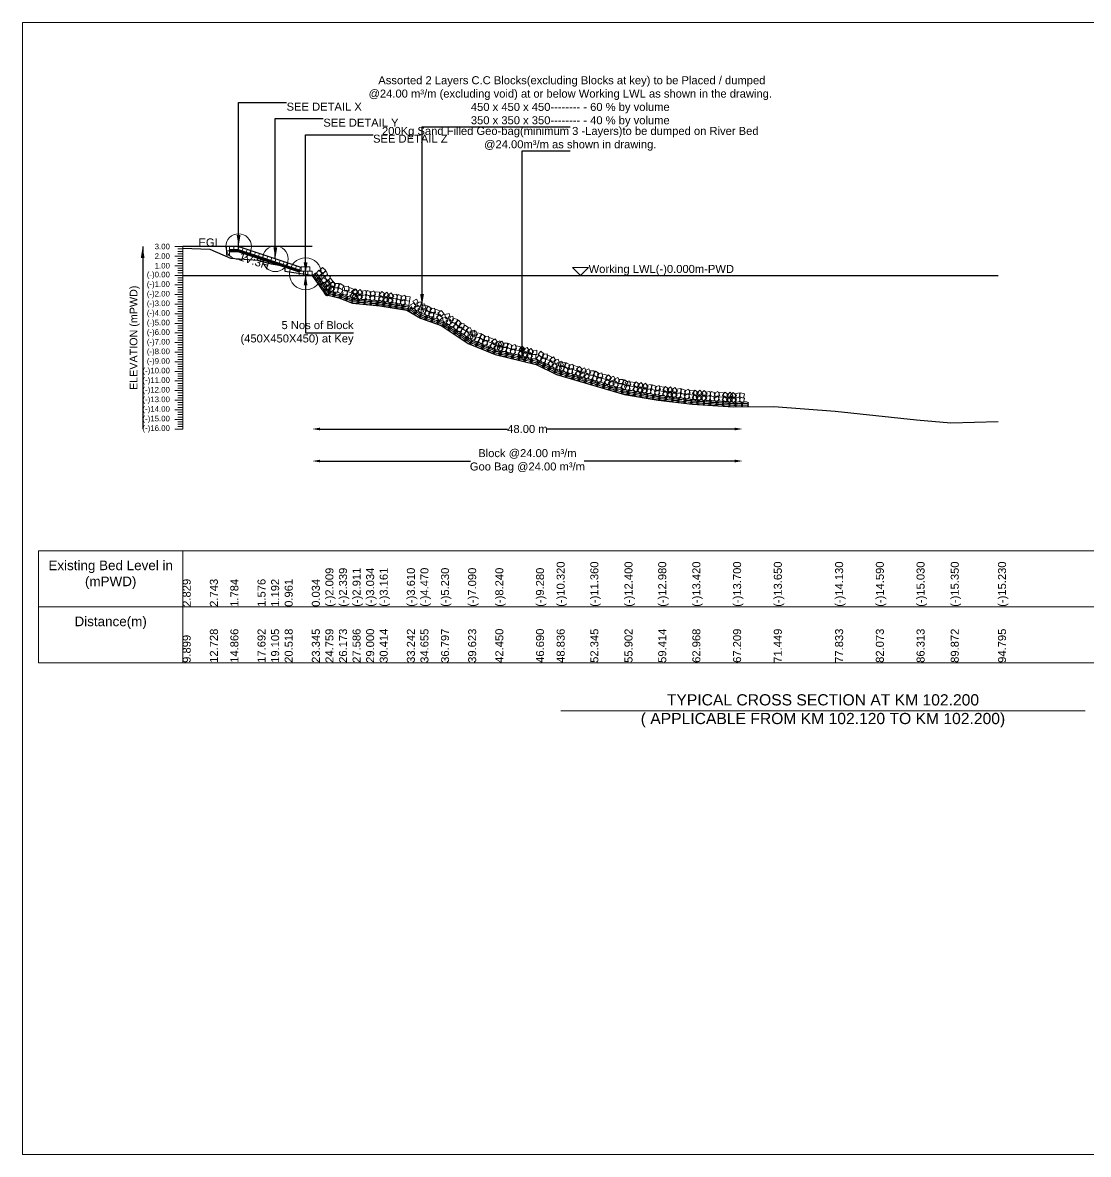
# Model space of a CAD drawing. Header units: inches. Extents: x 89000 to 380017, y -7071 to 0.
# Drawn here: x 205000 to 211658, y -7071 to 0 of the extents above; entities that cross this region are included whole.
import ezdxf

# ---------------------------------------------------------------- set-up
doc = ezdxf.new("R2010")
doc.units = ezdxf.units.IN
doc.header["$LTSCALE"] = 7
doc.header["$MEASUREMENT"] = 0
for name, color, linetype, lineweight in [('Cross section Data Border', 7, 'Continuous', 9), ('Cross Section Labels', 7, 'Continuous', 9), ('Existing_Bed_Level for Xsection', 7, 'Continuous', 25), ('Long Section Labels', 7, 'Continuous', 9)]:
    doc.layers.add(name, color=color, linetype=linetype, lineweight=lineweight)
doc.styles.get("Standard").update_dxf_attribs({"font": 'arial.ttf'})
doc.dimstyles.new('Appron Lebeling Style', dxfattribs={"dimtxt": 50, "dimasz": 50, "dimexe": 0.18, "dimexo": 0.0625, "dimgap": 0.09, "dimtad": 0, "dimtih": 1, "dimtoh": 1, "dimdec": 4, "dimzin": 0, "dimdsep": 46, "dimtxsty": 'Standard', "dimcen": 0.09, "dimse1": 1, "dimse2": 1, "dimadec": 0, "dimazin": 0, "dimtfac": 1, "dimtdec": 4, "dimtofl": 0, "dimtmove": 0, "dimatfit": 3, "dimfxl": 1, "dimtolj": 1, "dimtzin": 0, "dimarcsym": 0})
doc.dimstyles.get("Standard").update_dxf_attribs({"dimtxt": 0.18, "dimasz": 0.18, "dimexe": 0.18, "dimexo": 0.0625, "dimgap": 0.09, "dimtad": 0, "dimtih": 1, "dimtoh": 1, "dimdec": 4, "dimzin": 0, "dimdsep": 46, "dimtxsty": 'Standard', "dimcen": 0.09, "dimadec": 0, "dimazin": 0, "dimtfac": 1, "dimtdec": 4, "dimtofl": 0, "dimtmove": 0, "dimatfit": 3, "dimfxl": 1, "dimtolj": 1, "dimtzin": 0, "dimarcsym": 0})

# ---------------------------------------------------------------- blocks, each defined once
blk = doc.blocks.new('*D13')
at = {"layer": 'Cross Section Labels', "color": 0, "lineweight": -2, "transparency": 16777216}
for p, q in [((206858.2, -2539), (208030, -2539)), ((209449.1, -2539), (208277.2, -2539))]:
    blk.add_line(p, q, dxfattribs=at)
at = {"layer": 'Cross Section Labels', "color": 0, "transparency": 16777216}
for points in [[(206858.2, -2530.7), (206858.2, -2547.3), (206808.2, -2539)], [(209449.1, -2530.7), (209449.1, -2547.3), (209499.1, -2539)]]:
    blk.add_solid(points, dxfattribs=at)
at = {"layer": 'Defpoints', "color": 0, "transparency": 16777216}
for p in [(206808.2, -1579), (209499.1, -2400.3), (209499.1, -2539)]:
    blk.add_point(p, dxfattribs=at)
at = {"layer": 'Cross Section Labels', "color": 0, "transparency": 16777216, "insert": (208153.6, -2539), "char_height": 50, "attachment_point": 5}
blk.add_mtext('\\A1;48.00 m', dxfattribs=at)
blk = doc.blocks.new('*D14')
at = {"layer": 'Cross Section Labels', "color": 0, "lineweight": -2, "transparency": 16777216}
for p, q in [((206858.2, -2739), (207798, -2739)), ((209449.1, -2739), (208509.2, -2739))]:
    blk.add_line(p, q, dxfattribs=at)
at = {"layer": 'Cross Section Labels', "color": 0, "transparency": 16777216}
for points in [[(206858.2, -2730.7), (206858.2, -2747.3), (206808.2, -2739)], [(209449.1, -2730.7), (209449.1, -2747.3), (209499.1, -2739)]]:
    blk.add_solid(points, dxfattribs=at)
at = {"layer": 'Defpoints', "color": 0, "transparency": 16777216}
for p in [(206808.2, -1579), (209499.1, -2400.3), (209499.1, -2739)]:
    blk.add_point(p, dxfattribs=at)
at = {"layer": 'Cross Section Labels', "color": 0, "transparency": 16777216, "insert": (208153.6, -2739), "char_height": 50, "attachment_point": 5}
blk.add_mtext('\\A1;Block @24.00 m³/m ^JGoo Bag @24.00 m³/m ', dxfattribs=at)

msp = doc.modelspace()

# ---------------------------------------------------------------- linework, layer by layer
at = {"layer": 'Cross section Data Border'}
msp.add_lwpolyline([(205100, -3300), (211944.07072, -3300), (211944.07072, -4000), (205100, -4000)], close=True, dxfattribs=at)
for points in [[(206000, -3300), (206000, -4000)], [(205100, -3650), (211944.07072, -3650)]]:
    msp.add_lwpolyline(points, dxfattribs=at)
at = {"layer": 'Cross Section Labels'}
for points in [[(205000, 0), (215000, 0), (215000, -7071), (205000, -7071)], [(208486.15593, -1579), (208536.15593, -1529), (208436.15593, -1529)]]:
    msp.add_lwpolyline(points, close=True, dxfattribs=at)
msp.add_lwpolyline([(208362, -4300), (210000, -4300), (211638, -4300)], dxfattribs=at)
for centre, radius in [((206349.15593, -1399), 80), ((206578.65593, -1475.5), 80), ((206767.65593, -1570), 100)]:
    msp.add_circle(centre, radius, dxfattribs=at)
at = {"layer": 'Existing_Bed_Level for Xsection'}
for points in [[(206808.15593, -1399), (206000, -1399)], [(206000, -1409.26), (206169.70563, -1414.42), (206297.99443, -1471.96), (206467.53866, -1484.44), (206552.32869, -1507.48), (206637.12738, -1521.34), (206637.12738, -1553.44), (206806.74441, -1576.96), (206891.56051, -1699.54), (206976.38058, -1719.34), (207061.20401, -1753.66), (207146.0303, -1761.04), (207230.85906, -1768.66), (207400.52272, -1795.6), (207485.35712, -1847.2), (207613.83464, -1892.8), (207783.42383, -2004.4), (207953.02854, -2073.4), (208207.45851, -2135.8), (208336.21801, -2198.2), (208546.73086, -2260.6), (208760.13227, -2323), (208970.85849, -2357.8), (209184.12506, -2384.2), (209438.54813, -2401), (209692.98727, -2398), (210076.0196, -2426.8), (210330.41859, -2454.4), (210584.83325, -2480.8), (210798.35819, -2500), (211093.70118, -2492.8)], [(206740.65593, -1529.5), (206351.92704, -1399.9237), (206349.15593, -1399), (206346.23494, -1399), (206292.23494, -1399)], [(206292.23494, -1417), (206346.23494, -1417), (206740.65593, -1548.47367)], [(206292.23494, -1423), (206345.26127, -1423), (206732.26127, -1552)], [(206292.23494, -1429), (206344.2876, -1429), (206727.15593, -1556.62278)], [(206000, -1579), (211093.70118, -1579)]]:
    msp.add_lwpolyline(points, dxfattribs=at)
at = {"layer": 'Long Section Labels'}
for points in [[(206000, -1399), (205950, -1399)], [(206000, -1414), (205970, -1414)], [(206000, -2539), (206000, -2479), (206000, -2419), (206000, -2359), (206000, -2299), (206000, -2239), (206000, -2179), (206000, -2119), (206000, -2059), (206000, -1999), (206000, -1939), (206000, -1879), (206000, -1819), (206000, -1759), (206000, -1699), (206000, -1639), (206000, -1579), (206000, -1519), (206000, -1459), (206000, -1399)], [(206000, -1459), (205950, -1459)], [(206000, -1429), (205970, -1429)], [(206000, -1444), (205970, -1444)], [(206000, -1474), (205970, -1474)], [(206000, -1519), (205950, -1519)], [(206000, -1489), (205970, -1489)], [(206000, -1504), (205970, -1504)], [(206000, -1534), (205970, -1534)], [(206000, -1549), (205970, -1549)], [(206000, -1579), (205950, -1579)], [(206000, -1564), (205970, -1564)], [(206000, -1594), (205970, -1594)], [(206000, -1609), (205970, -1609)], [(206000, -1624), (205970, -1624)], [(206000, -1639), (205950, -1639)], [(206000, -1654), (205970, -1654)], [(206000, -1669), (205970, -1669)], [(206000, -1684), (205970, -1684)], [(206000, -1699), (205950, -1699)], [(206000, -1759), (205950, -1759)], [(206000, -1714), (205970, -1714)], [(206000, -1729), (205970, -1729)], [(206000, -1744), (205970, -1744)], [(206000, -1819), (205950, -1819)], [(206000, -1774), (205970, -1774)], [(206000, -1789), (205970, -1789)], [(206000, -1804), (205970, -1804)], [(206000, -1834), (205970, -1834)], [(206000, -1879), (205950, -1879)], [(206000, -1849), (205970, -1849)], [(206000, -1864), (205970, -1864)], [(206000, -1894), (205970, -1894)], [(206000, -1909), (205970, -1909)], [(206000, -1939), (205950, -1939)], [(206000, -1924), (205970, -1924)], [(206000, -1954), (205970, -1954)], [(206000, -1969), (205970, -1969)], [(206000, -1999), (205950, -1999)], [(206000, -1984), (205970, -1984)], [(206000, -2014), (205970, -2014)], [(206000, -2029), (205970, -2029)], [(206000, -2044), (205970, -2044)], [(206000, -2059), (205950, -2059)], [(206000, -2119), (205950, -2119)], [(206000, -2074), (205970, -2074)], [(206000, -2089), (205970, -2089)], [(206000, -2104), (205970, -2104)], [(206000, -2179), (205950, -2179)], [(206000, -2134), (205970, -2134)], [(206000, -2149), (205970, -2149)], [(206000, -2164), (205970, -2164)], [(206000, -2239), (205950, -2239)], [(206000, -2194), (205970, -2194)], [(206000, -2209), (205970, -2209)], [(206000, -2224), (205970, -2224)], [(206000, -2254), (205970, -2254)], [(206000, -2299), (205950, -2299)], [(206000, -2269), (205970, -2269)], [(206000, -2284), (205970, -2284)], [(206000, -2314), (205970, -2314)], [(206000, -2329), (205970, -2329)], [(206000, -2359), (205950, -2359)], [(206000, -2344), (205970, -2344)], [(206000, -2374), (205970, -2374)], [(206000, -2389), (205970, -2389)], [(206000, -2404), (205970, -2404)], [(206000, -2419), (205950, -2419)], [(206000, -2434), (205970, -2434)], [(206000, -2449), (205970, -2449)], [(206000, -2464), (205970, -2464)], [(206000, -2479), (205950, -2479)], [(206000, -2539), (205950, -2539)], [(206000, -2494), (205970, -2494)], [(206000, -2509), (205970, -2509)], [(206000, -2524), (205970, -2524)]]:
    msp.add_lwpolyline(points, dxfattribs=at)
for points in [[(206292.23494, -1399), (206274.23494, -1399), (206274.23494, -1426), (206292.23494, -1426)], [(206319.23494, -1399), (206292.23494, -1399), (206292.23494, -1417), (206319.23494, -1417)], [(206346.23494, -1399), (206319.23494, -1399), (206319.23494, -1417), (206346.23494, -1417)], [(206377.54148, -1408.46185), (206351.92704, -1399.9237), (206346.23494, -1417), (206371.84938, -1425.53815)], [(206403.15593, -1417), (206377.54148, -1408.46185), (206371.84938, -1425.53815), (206397.46383, -1434.0763)], [(206292.23494, -1426), (206274.23494, -1426), (206274.23494, -1453), (206292.23494, -1453)], [(206428.77038, -1425.53815), (206403.15593, -1417), (206397.46383, -1434.0763), (206423.07828, -1442.61445)], [(206454.38483, -1434.0763), (206428.77038, -1425.53815), (206423.07828, -1442.61445), (206448.69273, -1451.1526)], [(206479.99928, -1442.61445), (206454.38483, -1434.0763), (206448.69273, -1451.1526), (206474.30718, -1459.69075)], [(206505.61373, -1451.1526), (206479.99928, -1442.61445), (206474.30718, -1459.69075), (206499.92163, -1468.2289)], [(206531.22818, -1459.69075), (206505.61373, -1451.1526), (206499.92163, -1468.2289), (206525.53608, -1476.76705)], [(206556.84263, -1468.2289), (206531.22818, -1459.69075), (206525.53608, -1476.76705), (206551.15053, -1485.3052)], [(206582.45708, -1476.76705), (206556.84263, -1468.2289), (206551.15053, -1485.3052), (206576.76498, -1493.84335)], [(206608.07153, -1485.3052), (206582.45708, -1476.76705), (206576.76498, -1493.84335), (206602.37943, -1502.3815)], [(206633.68597, -1493.84335), (206608.07153, -1485.3052), (206602.37943, -1502.3815), (206627.99388, -1510.91965)], [(206659.30042, -1502.3815), (206633.68597, -1493.84335), (206627.99388, -1510.91965), (206653.60832, -1519.4578)], [(206684.91487, -1510.91965), (206659.30042, -1502.3815), (206653.60832, -1519.4578), (206679.22277, -1527.99595)], [(206710.52932, -1519.4578), (206684.91487, -1510.91965), (206679.22277, -1527.99595), (206704.83722, -1536.5341)], [(206736.14377, -1527.99595), (206710.52932, -1519.4578), (206704.83722, -1536.5341), (206730.45167, -1545.07225)], [(206754.15593, -1552), (206727.15593, -1552), (206727.15593, -1579), (206754.15593, -1579)], [(206767.65593, -1525), (206740.65593, -1525), (206740.65593, -1552), (206767.65593, -1552)], [(206781.15593, -1552), (206754.15593, -1552), (206754.15593, -1579), (206781.15593, -1579)], [(206794.65593, -1525), (206767.65593, -1525), (206767.65593, -1552), (206794.65593, -1552)], [(206808.15593, -1552), (206781.15593, -1552), (206781.15593, -1579), (206808.15593, -1579)], [(206871.13048, -1563.44718), (206850.54093, -1545.98091), (206833.07466, -1566.57046), (206853.66421, -1584.03673)], [(206893.33365, -1548.08426), (206872.7441, -1530.61799), (206855.27783, -1551.20754), (206875.86738, -1568.67381)], [(206906.92485, -1580.01753), (206897.83712, -1554.59288), (206872.41246, -1563.68061), (206881.5002, -1589.10527)], [(206884.72168, -1595.38045), (206875.63395, -1569.9558), (206850.20929, -1579.04353), (206859.29703, -1604.46819)], [(206900.80891, -1602.99632), (206876.40956, -1591.43466), (206864.8479, -1615.834), (206889.24725, -1627.39566)], [(206916.97437, -1635.03846), (206901.61145, -1612.83529), (206879.40828, -1628.1982), (206894.7712, -1650.40137)], [(206923.01208, -1587.6334), (206898.61273, -1576.07174), (206887.05107, -1600.47108), (206911.45042, -1612.03275)], [(206913.93868, -1612.1472), (206891.00093, -1626.39007), (206905.2438, -1649.32783), (206928.18156, -1635.08495)], [(206939.17754, -1619.67554), (206923.81462, -1597.47237), (206901.61145, -1612.83529), (206916.97437, -1635.03846)], [(206954.47813, -1641.20789), (206940.217, -1618.28149), (206917.29059, -1632.54262), (206931.55173, -1655.46902)], [(206950.32133, -1650.8033), (206948.10213, -1623.89466), (206921.19349, -1626.11386), (206923.41269, -1653.02251)], [(206907.80094, -1638.44032), (206884.86319, -1652.68319), (206899.10606, -1675.62094), (206922.04381, -1661.37807)], [(206928.11816, -1666.16622), (206925.89896, -1639.25758), (206898.99032, -1641.47678), (206901.20952, -1668.38543)], [(206948.34039, -1667.50101), (206934.07926, -1644.5746), (206911.15285, -1658.83574), (206925.41398, -1681.76214)], [(206969.09155, -1655.37234), (206942.10596, -1656.25431), (206942.98793, -1683.2399), (206969.97352, -1682.35793)], [(206975.22929, -1629.07922), (206948.2437, -1629.96119), (206949.12567, -1656.94678), (206976.11126, -1656.06481)], [(207000.60517, -1669.91009), (206976.79909, -1657.17155), (206964.06055, -1680.97763), (206987.86663, -1693.71617)], [(207006.74291, -1643.61697), (206982.93683, -1630.87843), (206970.19829, -1654.68451), (206994.00437, -1667.42305)], [(207025.57961, -1671.78279), (206998.83827, -1675.51115), (207002.56663, -1702.25249), (207029.30797, -1698.52414)], [(207035.70645, -1646.75387), (207008.96511, -1650.48222), (207012.69346, -1677.22357), (207039.4348, -1673.49521)], [(207056.67993, -1689.69343), (207031.651, -1679.5666), (207021.52417, -1704.59553), (207046.5531, -1714.72236)], [(207066.80676, -1664.6645), (207041.77784, -1654.53767), (207031.651, -1679.5666), (207056.67993, -1689.69343)], [(207083.08079, -1709.59611), (207066.45578, -1688.3215), (207045.18117, -1704.94651), (207061.80618, -1726.22112)], [(207093.20762, -1684.56718), (207076.58261, -1663.29257), (207055.308, -1679.91759), (207071.93301, -1701.1922)], [(207078.95671, -1691.77392), (207058.27499, -1709.13095), (207075.63203, -1729.81267), (207096.31374, -1712.45564)], [(207081.29691, -1664.87553), (207060.61519, -1682.23256), (207077.97222, -1702.91428), (207098.65394, -1685.55724)], [(207123.21345, -1714.78069), (207105.83996, -1694.1128), (207085.17207, -1711.4863), (207102.54557, -1732.15418)], [(207125.55365, -1687.88229), (207108.18015, -1667.21441), (207087.51226, -1684.5879), (207104.88576, -1705.25579)], [(207144.3713, -1672.92865), (207117.7847, -1677.63534), (207122.4914, -1704.22194), (207149.07799, -1699.51525)], [(207177.84978, -1682.93095), (207152.50145, -1673.63246), (207143.20295, -1698.98079), (207168.55129, -1708.27929)], [(207194.00025, -1675.45014), (207169.49673, -1686.78934), (207180.83592, -1711.29286), (207205.33945, -1699.95367)], [(207228.96349, -1683.54909), (207202.07177, -1681.13346), (207199.65613, -1708.02518), (207226.54786, -1710.44081)], [(207264.94374, -1697.06697), (207243.95726, -1680.07969), (207226.96998, -1701.06617), (207247.95646, -1718.05345)], [(207275.62429, -1684.44625), (207253.76832, -1700.29922), (207269.62129, -1722.15518), (207291.47726, -1706.30221)], [(207318.14558, -1710.52134), (207302.27521, -1688.678), (207280.43187, -1704.54837), (207296.30224, -1726.39171)], [(207337.97239, -1696.9341), (207311.11976, -1699.75127), (207313.93693, -1726.6039), (207340.78956, -1723.78673)], [(207142.0311, -1699.82704), (207115.44451, -1704.53374), (207120.1512, -1731.12033), (207146.7378, -1726.41364)], [(207175.43415, -1709.82268), (207150.08582, -1700.52418), (207140.78732, -1725.87251), (207166.13566, -1735.17101)], [(207191.58462, -1702.34187), (207167.0811, -1713.68106), (207178.42029, -1738.18459), (207202.92382, -1726.84539)], [(207226.54786, -1710.44081), (207199.65613, -1708.02518), (207197.2405, -1734.9169), (207224.13223, -1737.33253)], [(207260.70959, -1723.7329), (207239.72311, -1706.74563), (207222.73583, -1727.73211), (207243.72231, -1744.71938)], [(207271.39015, -1711.11218), (207249.53418, -1726.96515), (207265.38715, -1748.82112), (207287.24312, -1732.96815)], [(207313.91143, -1737.18728), (207298.04106, -1715.34394), (207276.19773, -1731.21431), (207292.0681, -1753.05765)], [(207333.73824, -1723.60004), (207306.88562, -1726.41721), (207309.70279, -1753.26983), (207336.55541, -1750.45266)], [(207366.2143, -1735.8377), (207341.55507, -1724.84123), (207330.5586, -1749.50046), (207355.21783, -1760.49693)], [(207370.44844, -1709.17176), (207345.78921, -1698.1753), (207334.79274, -1722.83453), (207359.45197, -1733.83099)], [(207382.835, -1729.46961), (207357.61877, -1739.1206), (207367.26976, -1764.33683), (207392.486, -1754.68584)], [(207387.06914, -1702.80368), (207361.85291, -1712.45467), (207371.50391, -1737.6709), (207396.72014, -1728.01991)], [(207417.16836, -1739.92147), (207390.50242, -1735.68733), (207386.26828, -1762.35326), (207412.93421, -1766.5874)], [(207421.4025, -1713.25554), (207394.73656, -1709.02139), (207390.50242, -1735.68733), (207417.16836, -1739.92147)], [(207459.88636, -1774.29405), (207446.9102, -1750.61665), (207423.2328, -1763.59282), (207436.20896, -1787.27021)], [(207473.91732, -1751.22606), (207460.94116, -1727.54866), (207437.26376, -1740.52483), (207450.23992, -1764.20222)], [(207474.55545, -1766.66682), (207448.31999, -1773.04651), (207454.69969, -1799.28197), (207480.93515, -1792.90228)], [(207488.58641, -1743.59883), (207462.35095, -1749.97852), (207468.73065, -1776.21399), (207494.96611, -1769.83429)], [(207518.042, -1783.85226), (207511.64141, -1757.62189), (207485.41104, -1764.02248), (207491.81163, -1790.25285)], [(207526.4085, -1768.77805), (207499.49283, -1766.64575), (207497.36053, -1793.56142), (207524.2762, -1795.69372)], [(207504.01104, -1806.92025), (207497.61045, -1780.68988), (207471.38008, -1787.09046), (207477.78066, -1813.32084)], [(207517.37746, -1794.2229), (207490.46179, -1792.0906), (207488.32949, -1819.00627), (207515.24516, -1821.13857)], [(207547.0737, -1812.18363), (207524.83634, -1796.87025), (207509.52296, -1819.10761), (207531.76032, -1834.421)], [(207556.10474, -1786.73878), (207533.86738, -1771.4254), (207518.55399, -1793.66276), (207540.79135, -1808.97615)], [(207564.57764, -1808.95678), (207538.0233, -1813.8422), (207542.90872, -1840.39654), (207569.46306, -1835.51112)], [(207573.60867, -1783.51193), (207547.05434, -1788.39735), (207551.93976, -1814.95169), (207578.49409, -1810.06627)], [(207596.42597, -1825.50079), (207570.98112, -1816.46975), (207561.95009, -1841.9146), (207587.39494, -1850.94564)], [(207605.45701, -1800.05594), (207580.01216, -1791.0249), (207570.98112, -1816.46975), (207596.42597, -1825.50079)], [(207623.66573, -1844.23892), (207606.13306, -1823.70588), (207585.60003, -1841.23855), (207603.13269, -1861.77158)], [(207632.69677, -1818.79407), (207615.1641, -1798.26103), (207594.63106, -1815.7937), (207612.16373, -1836.32673)], [(207664.74354, -1818.33262), (207638.29784, -1823.77549), (207643.74072, -1850.22119), (207670.18642, -1844.77832)], [(207692.74932, -1859.60788), (207687.28538, -1833.16652), (207660.84403, -1838.63045), (207666.30796, -1865.07181)], [(207649.90128, -1840.88716), (207623.45558, -1846.33003), (207628.89846, -1872.77573), (207655.34416, -1867.33286)], [(207677.90706, -1882.16242), (207672.44312, -1855.72106), (207646.00177, -1861.18499), (207651.4657, -1887.62635)], [(207701.57046, -1877.94829), (207675.94128, -1869.45446), (207667.44745, -1895.08364), (207693.07662, -1903.57747)], [(207716.41272, -1855.39375), (207690.78354, -1846.89992), (207682.28971, -1872.52909), (207707.91888, -1881.02293)], [(207726.12258, -1902.4768), (207708.18207, -1882.29914), (207688.00441, -1900.23964), (207705.94492, -1920.41731)], [(207740.96484, -1879.92226), (207723.02433, -1859.7446), (207702.84667, -1877.6851), (207720.78717, -1897.86277)], [(207743.89085, -1903.52031), (207716.93786, -1901.92767), (207715.34522, -1928.88066), (207742.29821, -1930.4733)], [(207758.73311, -1880.96577), (207731.78012, -1879.37313), (207730.18748, -1906.32611), (207757.14047, -1907.91876)], [(207785.71324, -1904.63206), (207763.1587, -1889.7898), (207748.31644, -1912.34434), (207770.87098, -1927.1866)], [(207807.69433, -1929.32929), (207795.56821, -1905.20551), (207771.44442, -1917.33163), (207783.57055, -1941.45542)], [(207770.87098, -1927.1866), (207748.31644, -1912.34434), (207733.47418, -1934.89888), (207756.02872, -1949.74114)], [(207792.85207, -1951.88384), (207780.72595, -1927.76005), (207756.60216, -1939.88617), (207768.72829, -1964.00996)], [(207807.78307, -1944.78297), (207781.33737, -1950.22585), (207786.78025, -1976.67155), (207813.22595, -1971.22867)], [(207831.22431, -1976.22857), (207820.72451, -1951.3538), (207795.84974, -1961.85361), (207806.34954, -1986.72837)], [(207822.62533, -1922.22843), (207796.17963, -1927.67131), (207801.62251, -1954.11701), (207828.06821, -1948.67413)], [(207841.3989, -1951.21902), (207830.8991, -1926.34425), (207806.02433, -1936.84405), (207816.52414, -1961.71882)], [(207853.61708, -1967.49476), (207826.82565, -1964.14518), (207823.47607, -1990.9366), (207850.2675, -1994.28618)], [(207863.79167, -1942.48521), (207837.00025, -1939.13563), (207833.65067, -1965.92705), (207860.44209, -1969.27663)], [(207882.46907, -1986.7825), (207860.94835, -1970.47733), (207844.64318, -1991.99805), (207866.1639, -2008.30322)], [(207892.64367, -1961.77295), (207871.12294, -1945.46778), (207854.81778, -1966.9885), (207876.3385, -1983.29367)], [(207910.27582, -1959.34246), (207883.52741, -1963.01977), (207887.20472, -1989.76818), (207913.95313, -1986.09087)], [(207941.34189, -1977.31244), (207916.33234, -1967.13784), (207906.15775, -1992.14739), (207931.1673, -2002.32199)], [(207967.70471, -1997.26548), (207951.12034, -1975.95917), (207929.81404, -1992.54354), (207946.39841, -2013.84985)], [(207900.10123, -1984.35201), (207873.35282, -1988.02932), (207877.03012, -2014.77773), (207903.77853, -2011.10042)], [(207931.1673, -2002.32199), (207906.15775, -1992.14739), (207895.98316, -2017.15694), (207920.99271, -2027.33154)], [(207957.53012, -2022.27503), (207940.94575, -2000.96872), (207919.63944, -2017.55309), (207936.22381, -2038.8594)], [(207970.7959, -2012.4071), (207945.91277, -2022.88709), (207956.39276, -2047.77021), (207981.27589, -2037.29022)], [(207980.97049, -1987.39754), (207956.08737, -1997.87754), (207966.56736, -2022.76066), (207991.45048, -2012.28067)], [(208001.95363, -2039.98432), (207987.94966, -2016.89994), (207964.86528, -2030.9039), (207978.86925, -2053.98829)], [(208008.3849, -2013.76145), (207994.38093, -1990.67707), (207971.29654, -2004.68104), (207985.30051, -2027.76542)], [(208022.83907, -2028.08836), (207995.84531, -2028.66863), (207996.42557, -2055.66239), (208023.41934, -2055.08213)], [(208029.27034, -2001.8655), (208002.27657, -2002.44576), (208002.85684, -2029.43953), (208029.8506, -2028.85926)], [(208054.18822, -2042.97747), (208030.52601, -2029.97362), (208017.52216, -2053.63582), (208041.18437, -2066.63967)], [(208060.61948, -2016.7546), (208036.95728, -2003.75075), (208023.95343, -2027.41295), (208047.61563, -2040.4168)], [(208071.27983, -2038.00987), (208045.35002, -2045.53614), (208052.87629, -2071.46595), (208078.8061, -2063.93968)], [(208077.7111, -2011.787), (208051.78128, -2019.31327), (208059.30755, -2045.24309), (208085.23737, -2037.71682)], [(208104.62799, -2051.27338), (208078.40513, -2044.84211), (208071.97386, -2071.06498), (208098.19673, -2077.49625)], [(208111.05926, -2025.05051), (208084.83639, -2018.61924), (208078.40513, -2044.84211), (208104.62799, -2051.27338)], [(208133.6111, -2067.18253), (208114.10588, -2048.51314), (208095.43649, -2068.01836), (208114.9417, -2086.68775)], [(208140.04237, -2040.95967), (208120.53715, -2022.29027), (208101.86775, -2041.79549), (208121.37297, -2060.46489)], [(208151.7329, -2029.26829), (208128.63737, -2043.25387), (208142.62295, -2066.3494), (208165.71848, -2052.36382)], [(208191.94497, -2058.78032), (208177.94101, -2035.69593), (208154.85662, -2049.6999), (208168.86059, -2072.78429)], [(208212.83041, -2046.88436), (208185.83665, -2047.46463), (208186.41692, -2074.45839), (208213.41068, -2073.87813)], [(208145.30164, -2055.49116), (208122.20611, -2069.47674), (208136.19169, -2092.57227), (208159.28722, -2078.58669)], [(208185.51371, -2085.00319), (208171.50974, -2061.9188), (208148.42535, -2075.92277), (208162.42932, -2099.00716)], [(208206.39915, -2073.10723), (208179.40538, -2073.6875), (208179.98565, -2100.68126), (208206.97941, -2100.10099)], [(208247.07891, -2095.39103), (208226.66083, -2077.72462), (208208.99442, -2098.1427), (208229.41251, -2115.80911)], [(208258.85389, -2071.09391), (208238.43581, -2053.4275), (208220.7694, -2073.84558), (208241.18748, -2091.51199)], [(208264.83157, -2094.10905), (208237.901, -2096.04406), (208239.836, -2122.97463), (208266.76658, -2121.03963)], [(208276.60655, -2069.81194), (208249.67597, -2071.74694), (208251.61098, -2098.67751), (208278.54155, -2096.74251)], [(208294.66695, -2114.05575), (208270.36983, -2102.28077), (208258.59486, -2126.57789), (208282.89197, -2138.35287)], [(208306.44193, -2089.75863), (208282.14481, -2077.98365), (208270.36983, -2102.28077), (208294.66695, -2114.05575)], [(208319.68038, -2135.67635), (208304.51257, -2113.33944), (208282.17566, -2128.50725), (208297.34347, -2150.84416)], [(208331.45536, -2111.37923), (208316.28755, -2089.04232), (208293.95064, -2104.21013), (208309.11845, -2126.54704)], [(208345.33312, -2102.39232), (208319.82278, -2111.23665), (208328.66711, -2136.747), (208354.17746, -2127.90266)], [(208378.4812, -2139.66396), (208369.61656, -2114.16066), (208344.11326, -2123.02531), (208352.97791, -2148.5286)], [(208333.55815, -2126.68943), (208308.0478, -2135.53377), (208316.89213, -2161.04411), (208342.40248, -2152.19978)], [(208366.70623, -2163.96107), (208357.84158, -2138.45778), (208332.33829, -2147.32242), (208341.20293, -2172.82572)], [(208382.17031, -2148.57737), (208355.17956, -2147.87091), (208354.4731, -2174.86167), (208381.46385, -2175.56813)], [(208389.84362, -2122.69069), (208362.85286, -2121.98423), (208362.1464, -2148.97499), (208389.13716, -2149.68145)], [(208412.7745, -2164.94315), (208389.75871, -2150.82672), (208375.64228, -2173.84251), (208398.65807, -2187.95893)], [(208420.4478, -2139.05646), (208397.43201, -2124.94003), (208383.31559, -2147.95582), (208406.33137, -2162.07225)], [(208430.08337, -2160.79549), (208403.82443, -2167.07783), (208410.10677, -2193.33677), (208436.36572, -2187.05443)], [(208437.75668, -2134.9088), (208411.49773, -2141.19115), (208417.78008, -2167.45009), (208444.03902, -2161.16775)], [(208462.76175, -2175.63274), (208436.87507, -2167.95944), (208429.20176, -2193.84612), (208455.08845, -2201.51943)], [(208470.43506, -2149.74606), (208444.54837, -2142.07276), (208436.87507, -2167.95944), (208462.76175, -2175.63274)], [(208490.95399, -2192.90468), (208472.36039, -2173.32719), (208452.7829, -2191.92079), (208471.3765, -2211.49828)], [(208498.62729, -2167.018), (208480.03369, -2147.44051), (208460.4562, -2166.03411), (208479.0498, -2185.6116)], [(208503.18826, -2181.78355), (208479.45264, -2194.65291), (208492.32199, -2218.38853), (208516.05761, -2205.51917)], [(208510.86156, -2155.89687), (208487.12594, -2168.76622), (208499.9953, -2192.50185), (208523.73092, -2179.63249)], [(208541.94862, -2213.1779), (208529.06037, -2189.45254), (208505.335, -2202.34079), (208518.22325, -2226.06615)], [(208549.62192, -2187.29122), (208536.73367, -2163.56585), (208513.0083, -2176.45411), (208525.89656, -2200.17947)], [(208571.05041, -2176.40382), (208544.05965, -2175.69736), (208543.35319, -2202.68811), (208570.34395, -2203.39457)], [(208601.40377, -2192.56726), (208578.33602, -2178.53591), (208564.30467, -2201.60366), (208587.37242, -2215.63501)], [(208618.69722, -2188.35572), (208592.46165, -2194.73498), (208598.8409, -2220.97055), (208625.07647, -2214.59129)], [(208563.3771, -2202.2905), (208536.38635, -2201.58404), (208535.67989, -2228.5748), (208562.67064, -2229.28126)], [(208593.8261, -2218.4821), (208570.75835, -2204.45075), (208556.72699, -2227.5185), (208579.79475, -2241.54985)], [(208611.11954, -2214.27056), (208584.88397, -2220.64982), (208591.26323, -2246.88538), (208617.4988, -2240.50613)], [(208643.85248, -2228.98706), (208617.93764, -2221.40939), (208610.35997, -2247.32423), (208636.27481, -2254.9019)], [(208651.43015, -2203.07222), (208625.51531, -2195.49455), (208617.93764, -2221.40939), (208643.85248, -2228.98706)], [(208672.10829, -2246.15479), (208653.44254, -2226.64609), (208633.93383, -2245.31184), (208652.59959, -2264.82055)], [(208679.68597, -2220.23995), (208661.02021, -2200.73125), (208641.51151, -2219.39701), (208660.17726, -2238.90571)], [(208684.30142, -2234.98857), (208660.61348, -2247.94547), (208673.57038, -2271.63341), (208697.25833, -2258.67651)], [(208691.87909, -2209.07373), (208668.19115, -2222.03063), (208681.14806, -2245.71857), (208704.836, -2232.76167)], [(208723.17743, -2266.23959), (208710.20167, -2242.56197), (208686.52405, -2255.53774), (208699.49981, -2279.21535)], [(208730.7551, -2240.32475), (208717.77934, -2216.64713), (208694.10172, -2229.6229), (208707.07749, -2253.30051)], [(208744.56557, -2255.27314), (208717.57239, -2254.66634), (208716.96559, -2281.65952), (208743.95877, -2282.26633)], [(208752.14324, -2229.35831), (208725.15006, -2228.75151), (208724.54326, -2255.74469), (208751.53644, -2256.35149)], [(208775.22997, -2271.52581), (208752.16222, -2257.49446), (208738.13087, -2280.56221), (208761.19862, -2294.59356)], [(208782.80764, -2245.61097), (208759.73989, -2231.57962), (208745.70854, -2254.64737), (208768.77629, -2268.67872)], [(208789.97557, -2237.17729), (208764.70003, -2246.67186), (208774.1946, -2271.94741), (208799.47014, -2262.45284)], [(208824.24351, -2247.84168), (208797.60432, -2243.4424), (208793.20504, -2270.08158), (208819.84423, -2274.48086)], [(208854.36236, -2261.47899), (208833.48154, -2244.36201), (208816.36455, -2265.24283), (208837.24538, -2282.35982)], [(208865.12091, -2248.92468), (208843.16714, -2264.64193), (208858.88439, -2286.5957), (208880.83816, -2270.87845)], [(208907.47982, -2275.26273), (208891.7451, -2253.32148), (208869.80385, -2269.05621), (208885.53857, -2290.99746)], [(208927.39044, -2261.7986), (208900.52087, -2264.44934), (208903.17161, -2291.31891), (208930.04118, -2288.66816)], [(208785.57629, -2263.81648), (208760.30075, -2273.31105), (208769.79532, -2298.5866), (208795.07086, -2289.09202)], [(208819.84423, -2274.48086), (208793.20504, -2270.08158), (208788.80576, -2296.72077), (208815.44494, -2301.12005)], [(208849.96308, -2288.11818), (208829.08226, -2271.00119), (208811.96527, -2291.88202), (208832.8461, -2308.999)], [(208860.72163, -2275.56387), (208838.76786, -2291.28112), (208854.48511, -2313.23489), (208876.43888, -2297.51764)], [(208903.08054, -2301.90192), (208887.34582, -2279.96067), (208865.40457, -2295.6954), (208881.13929, -2317.63665)], [(208922.99116, -2288.43779), (208896.12159, -2291.08853), (208898.77233, -2317.95809), (208925.6419, -2315.30735)], [(208955.39076, -2300.87643), (208930.80014, -2289.72739), (208919.6511, -2314.31801), (208944.24172, -2325.46705)], [(208959.79004, -2274.23724), (208935.19942, -2263.0882), (208924.05038, -2287.67883), (208948.641, -2298.82787)], [(208972.0506, -2294.61144), (208946.77506, -2304.10602), (208956.26963, -2329.38156), (208981.54518, -2319.88699)], [(208976.44988, -2267.97226), (208951.17434, -2277.46683), (208960.66891, -2302.74237), (208985.94446, -2293.2478)], [(209004.16261, -2303.88303), (208977.36713, -2300.56605), (208974.05015, -2327.36153), (209000.84563, -2330.67851)], [(209007.47959, -2277.08755), (208980.68411, -2273.77057), (208977.36713, -2300.56605), (209004.16261, -2303.88303)], [(209034.80898, -2316.28956), (209013.25216, -2300.03214), (208996.99474, -2321.58896), (209018.55156, -2337.84638)], [(209038.12596, -2289.49409), (209016.56914, -2273.23666), (209000.31172, -2294.79348), (209021.86853, -2311.0509)], [(209045.05034, -2303.30991), (209023.75101, -2319.90324), (209040.34434, -2341.20257), (209061.64367, -2324.60924)], [(209048.36732, -2276.51443), (209027.06799, -2293.10776), (209043.66131, -2314.40709), (209064.96065, -2297.81376)], [(209088.44101, -2327.91113), (209071.83073, -2306.62502), (209050.54462, -2323.2353), (209067.1549, -2344.52141)], [(209091.75799, -2301.11565), (209075.14771, -2279.82954), (209053.8616, -2296.43982), (209070.47188, -2317.72594)], [(209107.7901, -2313.6518), (209081.0499, -2317.38839), (209084.78649, -2344.12859), (209111.52669, -2340.392)], [(209111.10707, -2286.85633), (209084.36688, -2290.59292), (209088.10347, -2317.33311), (209114.84366, -2313.59652)], [(209140.66681, -2324.7683), (209115.64489, -2314.62414), (209105.50074, -2339.64605), (209130.52265, -2349.79021)], [(209143.98378, -2297.97282), (209118.96187, -2287.82866), (209108.81772, -2312.85057), (209133.83963, -2322.99473)], [(209157.0593, -2317.83385), (209132.18894, -2328.34411), (209142.69921, -2353.21446), (209167.56956, -2342.7042)], [(209160.37627, -2291.03837), (209135.50592, -2301.54863), (209146.01618, -2326.41898), (209170.88654, -2315.90872)], [(209191.73096, -2327.10188), (209164.93548, -2323.7849), (209161.6185, -2350.58038), (209188.41398, -2353.89736)], [(209195.04794, -2300.3064), (209168.25246, -2296.98942), (209164.93548, -2323.7849), (209191.73096, -2327.10188)], [(209219.75857, -2337.39374), (209197.30721, -2322.39587), (209182.30934, -2344.84724), (209204.76071, -2359.8451)], [(209221.53756, -2310.45241), (209199.08619, -2295.45454), (209184.08832, -2317.90591), (209206.53969, -2332.90378)], [(209229.2408, -2323.84958), (209208.92539, -2341.63395), (209226.70977, -2361.94936), (209247.02518, -2344.16499)], [(209231.01978, -2296.90825), (209210.70437, -2314.69262), (209228.48875, -2335.00803), (209248.80416, -2317.22366)], [(209273.96751, -2345.9288), (209256.16696, -2325.62756), (209235.86572, -2343.42811), (209253.66627, -2363.72935)], [(209275.74649, -2318.98747), (209257.94594, -2298.68623), (209237.6447, -2316.48678), (209255.44525, -2336.78802)], [(209292.46936, -2330.58614), (209265.98665, -2335.84602), (209271.24653, -2362.32873), (209297.72924, -2357.06885)], [(209294.24834, -2303.64482), (209267.76564, -2308.90469), (209273.02551, -2335.3874), (209299.50822, -2330.12752)], [(209325.92806, -2339.80406), (209300.36691, -2331.10763), (209291.67049, -2356.66878), (209317.23164, -2365.3652)], [(209327.70704, -2312.86273), (209302.14589, -2304.1663), (209293.44947, -2329.72745), (209319.01062, -2338.42387)], [(209341.8971, -2331.94339), (209317.66859, -2343.85891), (209329.58411, -2368.08741), (209353.81261, -2356.1719)], [(209343.67608, -2305.00206), (209319.44758, -2316.91758), (209331.36309, -2341.14608), (209355.5916, -2329.23057)], [(209378.82107, -2312.27188), (209351.87974, -2310.4929), (209350.10076, -2337.43423), (209377.04209, -2339.21321)], [(209410.12686, -2322.90529), (209387.67549, -2307.90742), (209372.67763, -2330.35879), (209395.12899, -2345.35666)], [(209419.60909, -2309.36113), (209399.29368, -2327.14551), (209417.07806, -2347.46092), (209437.39347, -2329.67654)], [(209458.85678, -2329.648), (209439.53363, -2310.79023), (209420.67585, -2330.11339), (209439.99901, -2348.97116)], [(209476.11145, -2312.91504), (209450.11711, -2320.21536), (209457.41744, -2346.2097), (209483.41177, -2338.90937)], [(209510.18488, -2319.50713), (209484.02565, -2312.82173), (209477.34025, -2338.98096), (209503.49948, -2345.66636)], [(209377.04209, -2339.21321), (209350.10076, -2337.43423), (209348.32178, -2364.37556), (209375.2631, -2366.15454)], [(209408.34788, -2349.84662), (209385.89651, -2334.84875), (209370.89864, -2357.30012), (209393.35001, -2372.29799)], [(209417.83011, -2336.30246), (209397.5147, -2354.08683), (209415.29907, -2374.40225), (209435.61448, -2356.61787)], [(209459.17511, -2356.64613), (209439.85195, -2337.78835), (209420.99418, -2357.11151), (209440.31733, -2375.96928)], [(209476.42977, -2339.91317), (209450.43544, -2347.21349), (209457.73576, -2373.20782), (209483.73009, -2365.9075)], [(209510.5032, -2346.50525), (209484.34397, -2339.81985), (209477.65857, -2365.97909), (209503.81781, -2372.66448)]]:
    msp.add_lwpolyline(points, close=True, dxfattribs=at)
for centre, major_axis in [((206823.7116, -1592.51859), (11.36173, -16.42048)), ((206832.09946, -1586.71482), (11.36173, -16.42048)), ((206840.48733, -1580.91106), (11.36173, -16.42048)), ((206846.43506, -1625.35955), (11.36173, -16.42048)), ((206854.82292, -1619.55578), (11.36173, -16.42048)), ((206863.21079, -1613.75201), (11.36173, -16.42048)), ((206869.15852, -1658.20051), (11.36173, -16.42048)), ((206877.54638, -1652.39674), (11.36173, -16.42048)), ((206885.93425, -1646.59297), (11.36173, -16.42048)), ((206891.88198, -1691.04146), (11.36173, -16.42048)), ((206900.26985, -1685.23769), (11.36173, -16.42048)), ((206908.65771, -1679.43392), (11.36173, -16.42048)), ((206924.98272, -1702.10481), (19.44522, -4.5392)), ((206927.30142, -1692.17186), (19.44522, -4.5392)), ((206929.62012, -1682.2389), (19.44522, -4.5392)), ((206966.19187, -1701.25026), (19.44522, -4.5392)), ((206968.51057, -1691.3173), (19.44522, -4.5392)), ((207009.95572, -1705.4165), (18.51028, -7.48936)), ((206963.87316, -1711.18321), (19.44522, -4.5392)), ((207002.30433, -1724.32725), (18.51028, -7.48936)), ((207006.13002, -1714.87188), (18.51028, -7.48936)), ((207039.3249, -1739.30596), (18.51028, -7.48936)), ((207043.15059, -1729.85059), (18.51028, -7.48936)), ((207046.97628, -1720.39522), (18.51028, -7.48936)), ((207075.86272, -1749.81606), (19.89286, -1.7307)), ((207076.7468, -1739.65445), (19.89286, -1.7307)), ((207077.63087, -1729.49283), (19.89286, -1.7307)), ((207115.64844, -1753.27747), (19.89286, -1.7307)), ((207116.53251, -1743.11586), (19.89286, -1.7307)), ((207117.41658, -1732.95424), (19.89286, -1.7307)), ((207155.44617, -1756.76527), (19.88792, -1.78649)), ((207156.35874, -1746.60618), (19.88792, -1.78649)), ((207157.27131, -1736.44708), (19.88792, -1.78649)), ((207195.22202, -1760.33826), (19.88792, -1.78649)), ((207196.13459, -1750.17916), (19.88792, -1.78649)), ((207197.04716, -1740.02007), (19.88792, -1.78649)), ((207235.31044, -1764.20292), (19.72094, -3.13138)), ((207236.91001, -1754.12912), (19.72094, -3.13138)), ((207238.50957, -1744.05532), (19.72094, -3.13138)), ((207274.75232, -1770.46569), (19.72094, -3.13138)), ((207276.35188, -1760.39189), (19.72094, -3.13138)), ((207277.95145, -1750.31809), (19.72094, -3.13138)), ((207315.79376, -1766.65466), (19.72094, -3.13138)), ((207317.39333, -1756.58086), (19.72094, -3.13138)), ((207355.23564, -1772.91743), (19.72094, -3.13138)), ((207356.83521, -1762.84363), (19.72094, -3.13138)), ((207396.27709, -1769.1064), (19.72094, -3.13138)), ((207314.1942, -1776.72846), (19.72094, -3.13138)), ((207353.63608, -1782.99122), (19.72094, -3.13138)), ((207393.07796, -1789.25399), (19.72094, -3.13138)), ((207394.67752, -1779.1802), (19.72094, -3.13138)), ((207430.16099, -1807.65799), (17.06006, -10.37668)), ((207435.46158, -1798.94341), (17.06006, -10.37668)), ((207440.76217, -1790.22884), (17.06006, -10.37668)), ((207464.28111, -1828.41134), (17.06006, -10.37668)), ((207469.5817, -1819.69676), (17.06006, -10.37668)), ((207474.88228, -1810.98219), (17.06006, -10.37668)), ((207498.52775, -1846.46289), (18.81788, -6.67895)), ((207501.93948, -1836.8504), (18.81788, -6.67895)), ((207505.3512, -1827.2379), (18.81788, -6.67895)), ((207542.98696, -1840.5958), (18.81788, -6.67895)), ((207536.16351, -1859.8208), (18.81788, -6.67895)), ((207539.57524, -1850.2083), (18.81788, -6.67895)), ((207573.79927, -1873.17871), (18.81788, -6.67895)), ((207577.211, -1863.56621), (18.81788, -6.67895)), ((207580.62272, -1853.95371), (18.81788, -6.67895)), ((207611.43503, -1886.53661), (18.81788, -6.67895)), ((207614.84676, -1876.92411), (18.81788, -6.67895)), ((207618.25848, -1867.31161), (18.81788, -6.67895)), ((207646.35973, -1908.09828), (16.68034, -10.97668)), ((207651.9668, -1899.57768), (16.68034, -10.97668)), ((207657.57388, -1891.05707), (16.68034, -10.97668)), ((207685.32747, -1921.53103), (16.68034, -10.97668)), ((207690.93455, -1913.01042), (16.68034, -10.97668)), ((207679.7204, -1930.05163), (16.68034, -10.97668)), ((207713.08107, -1952.00498), (16.68034, -10.97668)), ((207718.68815, -1943.48438), (16.68034, -10.97668)), ((207724.29522, -1934.96377), (16.68034, -10.97668)), ((207746.44174, -1973.95833), (16.68034, -10.97668)), ((207752.04882, -1965.43773), (16.68034, -10.97668)), ((207757.65589, -1956.91713), (16.68034, -10.97668)), ((207785.40949, -1987.39108), (16.68034, -10.97668)), ((207791.01657, -1978.87048), (16.68034, -10.97668)), ((207779.80242, -1995.91169), (16.68034, -10.97668)), ((207815.21331, -2011.82696), (18.49595, -7.52468)), ((207819.05704, -2002.37891), (18.49595, -7.52468)), ((207822.90078, -1992.93086), (18.49595, -7.52468)), ((207852.20521, -2026.87632), (18.49595, -7.52468)), ((207856.04895, -2017.42826), (18.49595, -7.52468)), ((207859.89268, -2007.98021), (18.49595, -7.52468)), ((207889.19712, -2041.92567), (18.49595, -7.52468)), ((207893.04085, -2032.47762), (18.49595, -7.52468)), ((207896.88459, -2023.02957), (18.49595, -7.52468)), ((207926.18902, -2056.97503), (18.49595, -7.52468)), ((207930.03276, -2047.52698), (18.49595, -7.52468)), ((207933.87649, -2038.07892), (18.49595, -7.52468)), ((207967.73233, -2050.75046), (19.39327, -4.75628)), ((207962.87315, -2070.56329), (19.39327, -4.75628)), ((207965.30274, -2060.65687), (19.39327, -4.75628)), ((208001.65969, -2080.07585), (19.39327, -4.75628)), ((208004.08928, -2070.16943), (19.39327, -4.75628)), ((208006.51886, -2060.26301), (19.39327, -4.75628)), ((208040.44622, -2089.58841), (19.39327, -4.75628)), ((208042.87581, -2079.68199), (19.39327, -4.75628)), ((208045.3054, -2069.77557), (19.39327, -4.75628)), ((208079.23276, -2099.10096), (19.39327, -4.75628)), ((208081.66235, -2089.19455), (19.39327, -4.75628)), ((208084.09194, -2079.28813), (19.39327, -4.75628)), ((208118.01929, -2108.61352), (19.39327, -4.75628)), ((208120.44888, -2098.7071), (19.39327, -4.75628)), ((208122.87847, -2088.80069), (19.39327, -4.75628)), ((208156.80583, -2118.12608), (19.39327, -4.75628)), ((208159.23542, -2108.21966), (19.39327, -4.75628)), ((208161.66501, -2098.31325), (19.39327, -4.75628)), ((208195.59236, -2127.63864), (19.39327, -4.75628)), ((208198.02195, -2117.73222), (19.39327, -4.75628)), ((208200.45154, -2107.8258), (19.39327, -4.75628)), ((208242.39715, -2124.39542), (17.96907, -8.70825)), ((208233.5005, -2142.75325), (17.96907, -8.70825)), ((208237.94883, -2133.57434), (17.96907, -8.70825)), ((208269.43864, -2160.16975), (17.96907, -8.70825)), ((208273.88696, -2150.99083), (17.96907, -8.70825)), ((208278.33529, -2141.81192), (17.96907, -8.70825)), ((208305.37678, -2177.58625), (17.96907, -8.70825)), ((208309.8251, -2168.40733), (17.96907, -8.70825)), ((208314.27343, -2159.22842), (17.96907, -8.70825)), ((208340.72809, -2194.21754), (19.14464, -5.67483)), ((208343.6269, -2184.43812), (19.14464, -5.67483)), ((208346.5257, -2174.65871), (19.14464, -5.67483)), ((208381.91618, -2195.78779), (19.14464, -5.67483)), ((208384.81498, -2186.00838), (19.14464, -5.67483)), ((208423.10426, -2197.35805), (19.14464, -5.67483)), ((208379.01737, -2205.56721), (19.14464, -5.67483)), ((208417.30666, -2216.91687), (19.14464, -5.67483)), ((208420.20546, -2207.13746), (19.14464, -5.67483)), ((208455.59594, -2228.26654), (19.14464, -5.67483)), ((208458.49474, -2218.48713), (19.14464, -5.67483)), ((208461.39355, -2208.70772), (19.14464, -5.67483)), ((208493.88522, -2239.61621), (19.14464, -5.67483)), ((208496.78402, -2229.8368), (19.14464, -5.67483)), ((208499.68283, -2220.05738), (19.14464, -5.67483)), ((208532.1745, -2250.96588), (19.14464, -5.67483)), ((208535.07331, -2241.18647), (19.14464, -5.67483)), ((208537.97211, -2231.40705), (19.14464, -5.67483)), ((208570.46996, -2262.22791), (19.16546, -5.60411)), ((208573.33263, -2252.43786), (19.16546, -5.60411)), ((208576.19531, -2242.64781), (19.16546, -5.60411)), ((208611.66356, -2263.64608), (19.16546, -5.60411)), ((208614.52624, -2253.85603), (19.16546, -5.60411)), ((208652.85716, -2265.06425), (19.16546, -5.60411)), ((208608.80088, -2273.43613), (19.16546, -5.60411)), ((208647.13181, -2284.64435), (19.16546, -5.60411)), ((208649.99449, -2274.8543), (19.16546, -5.60411)), ((208685.46274, -2295.85257), (19.16546, -5.60411)), ((208688.32541, -2286.06252), (19.16546, -5.60411)), ((208691.18809, -2276.27247), (19.16546, -5.60411)), ((208723.79366, -2307.06079), (19.16546, -5.60411)), ((208726.65634, -2297.27074), (19.16546, -5.60411)), ((208729.51901, -2287.48069), (19.16546, -5.60411)), ((208761.53991, -2318.06338), (19.70116, -3.25351)), ((208763.20186, -2307.99969), (19.70116, -3.25351)), ((208764.86381, -2297.936), (19.70116, -3.25351)), ((208800.94222, -2324.57041), (19.70116, -3.25351)), ((208802.60417, -2314.50672), (19.70116, -3.25351)), ((208804.26613, -2304.44302), (19.70116, -3.25351)), ((208840.34454, -2331.07743), (19.70116, -3.25351)), ((208842.00649, -2321.01374), (19.70116, -3.25351)), ((208843.66844, -2310.95005), (19.70116, -3.25351)), ((208879.74686, -2337.58446), (19.70116, -3.25351)), ((208881.40881, -2327.52077), (19.70116, -3.25351)), ((208883.07076, -2317.45707), (19.70116, -3.25351)), ((208920.81113, -2334.02779), (19.70116, -3.25351)), ((208922.47308, -2323.9641), (19.70116, -3.25351)), ((208961.8754, -2330.47112), (19.70116, -3.25351)), ((209000.40964, -2335.76347), (19.81674, -2.45309)), ((208919.14918, -2344.09148), (19.70116, -3.25351)), ((208958.5515, -2350.59851), (19.70116, -3.25351)), ((208960.21345, -2340.53481), (19.70116, -3.25351)), ((208997.90347, -2356.00894), (19.81674, -2.45309)), ((208999.15656, -2345.8862), (19.81674, -2.45309)), ((209037.53696, -2360.91512), (19.81674, -2.45309)), ((209038.79005, -2350.79238), (19.81674, -2.45309)), ((209040.04313, -2340.66965), (19.81674, -2.45309)), ((209077.17045, -2365.8213), (19.81674, -2.45309)), ((209078.42353, -2355.69856), (19.81674, -2.45309)), ((209079.67662, -2345.57582), (19.81674, -2.45309)), ((209116.80394, -2370.72748), (19.81674, -2.45309)), ((209118.05702, -2360.60474), (19.81674, -2.45309)), ((209119.31011, -2350.482), (19.81674, -2.45309)), ((209156.43743, -2375.63366), (19.81674, -2.45309)), ((209157.69051, -2365.51092), (19.81674, -2.45309)), ((209158.94359, -2355.38818), (19.81674, -2.45309)), ((209195.84202, -2379.86259), (19.92461, -1.31566)), ((209196.51409, -2369.68475), (19.92461, -1.31566)), ((209197.18615, -2359.50691), (19.92461, -1.31566)), ((209235.69124, -2382.4939), (19.92461, -1.31566)), ((209236.3633, -2372.31606), (19.92461, -1.31566)), ((209237.03536, -2362.13823), (19.92461, -1.31566)), ((209275.54046, -2385.12521), (19.92461, -1.31566)), ((209276.21252, -2374.94738), (19.92461, -1.31566)), ((209276.88458, -2364.76954), (19.92461, -1.31566)), ((209315.38968, -2387.75653), (19.92461, -1.31566)), ((209316.06174, -2377.57869), (19.92461, -1.31566)), ((209316.7338, -2367.40086), (19.92461, -1.31566)), ((209355.2389, -2390.38784), (19.92461, -1.31566)), ((209355.91096, -2380.21), (19.92461, -1.31566)), ((209356.58302, -2370.03217), (19.92461, -1.31566)), ((209395.08812, -2393.01915), (19.92461, -1.31566)), ((209395.76018, -2382.84132), (19.92461, -1.31566)), ((209396.43224, -2372.66348), (19.92461, -1.31566)), ((209434.93734, -2395.65047), (19.92461, -1.31566)), ((209435.6094, -2385.47263), (19.92461, -1.31566)), ((209436.28146, -2375.2948), (19.92461, -1.31566)), ((209474.22557, -2375.07757), (19.96661, 0.23542)), ((209474.34583, -2385.27686), (19.96661, 0.23542)), ((209474.46609, -2395.47615), (19.96661, 0.23542)), ((209514.1588, -2374.60673), (19.96661, 0.23542)), ((209514.27906, -2384.80602), (19.96661, 0.23542)), ((209514.39931, -2395.00531), (19.96661, 0.23542))]:
    msp.add_ellipse(centre, major_axis=major_axis, ratio=0.255, dxfattribs=at)

# ---------------------------------------------------------------- texts
at = {"layer": 'Cross section Data Border', "char_height": 60, "width": 800, "attachment_point": 5}
for s, insert in [('Existing Bed Level in (mPWD)', (205550, -3450)), ('Distance(m)', (205550, -3750))]:
    msp.add_mtext(s, dxfattribs=dict(at, insert=insert))
at = {"layer": 'Cross Section Labels'}
for s, insert, char_height, attachment_point in [(' Assorted 2 Layers C.C Blocks(excluding Blocks at key) to be Placed / dumped^J@24.00 m³/m (excluding void) at or below Working LWL as shown in the drawing.^J450 x 450 x 450-------- - 60 % by volume^J350 x 350 x 350-------- - 40 % by volume', (208421.42032, -650), 50, 8), ('SEE DETAIL X', (206649.15593, -500), 50, 1), ('SEE DETAIL Y', (206878.65593, -600), 50, 1), ('SEE DETAIL Z', (207189.15593, -700), 50, 1), ('200Kg Sand Filled Geo-bag(minimum 3 -Layers)to be dumped on River Bed^J@24.00m³/m as shown in drawing.', (208421.42032, -800), 50, 8), ('EGL', (206238.23494, -1399), 50, 9), ('Working LWL(-)0.000m-PWD', (208536.15593, -1579), 50, 7), ('5 Nos of Block ^J(450X450X450) at Key', (207067.65593, -1939), 50, 6), ('TYPICAL CROSS SECTION AT KM 102.200^J( APPLICABLE FROM KM 102.120 TO KM 102.200)', (210000, -4300), 70, 5)]:
    msp.add_mtext(s, dxfattribs=dict(at, insert=insert, char_height=char_height, attachment_point=attachment_point))
at = {"layer": 'Cross Section Labels', "insert": (206454.4191, -1465.7105), "char_height": 50, "attachment_point": 2, "rotation": 341.565051177}
msp.add_mtext('1V:3H', dxfattribs=at)
at = {"layer": 'Long Section Labels', "char_height": 35, "attachment_point": 6}
for s, insert in [('3.00', (205920, -1399)), ('2.00', (205920, -1459)), ('(-)0.00', (205920, -1579)), ('1.00', (205920, -1519)), ('(-)1.00', (205920, -1639)), ('(-)2.00', (205920, -1699)), ('(-)3.00', (205920, -1759)), ('(-)4.00', (205920, -1819)), ('(-)5.00', (205920, -1879)), ('(-)6.00', (205920, -1939)), ('(-)7.00', (205920, -1999)), ('(-)8.00', (205920, -2059)), ('(-)9.00', (205920, -2119)), ('(-)10.00', (205920, -2179)), ('(-)11.00', (205920, -2239)), ('(-)12.00', (205920, -2299)), ('(-)13.00', (205920, -2359)), ('(-)14.00', (205920, -2419)), ('(-)15.00', (205920, -2479)), ('(-)16.00', (205920, -2539))]:
    msp.add_mtext(s, dxfattribs=dict(at, insert=insert))
at = {"layer": 'Long Section Labels', "rotation": 90}
for s, insert, char_height, attachment_point in [('ELEVATION (mPWD)', (205700, -1969), 48, 5), ('(-)10.320', (208336.21801, -3650), 50, 1), ('(-)11.360', (208546.73086, -3650), 50, 1), ('(-)12.400', (208760.13227, -3650), 50, 1), ('(-)12.980', (208970.85849, -3650), 50, 1), ('(-)13.420', (209184.12506, -3650), 50, 1), ('(-)13.700', (209438.54813, -3650), 50, 1), ('(-)13.650', (209692.98727, -3650), 50, 1), ('(-)14.130', (210076.0196, -3650), 50, 1), ('(-)14.590', (210330.41859, -3650), 50, 1), ('(-)15.030', (210584.83325, -3650), 50, 1), ('(-)15.350', (210798.35819, -3650), 50, 1), ('(-)15.230', (211093.70118, -3650), 50, 1), ('(-)2.009', (206891.56051, -3650), 50, 1), ('(-)2.339', (206976.38058, -3650), 50, 1), ('(-)2.911', (207061.20401, -3650), 50, 1), ('(-)3.034', (207146.0303, -3650), 50, 1), ('(-)3.161', (207230.85906, -3650), 50, 1), ('(-)3.610', (207400.52272, -3650), 50, 1), ('(-)4.470', (207485.35712, -3650), 50, 1), ('(-)5.230', (207613.83464, -3650), 50, 1), ('(-)7.090', (207783.42383, -3650), 50, 1), ('(-)8.240', (207953.02854, -3650), 50, 1), ('(-)9.280', (208207.45851, -3650), 50, 1), ('2.829', (206000, -3650), 50, 1), ('2.743', (206169.70563, -3650), 50, 1), ('1.784', (206297.99443, -3650), 50, 1), ('1.576', (206467.53866, -3650), 50, 1), ('1.192', (206552.32869, -3650), 50, 1), ('0.961', (206637.12738, -3650), 50, 1), ('0.034', (206806.74441, -3650), 50, 1), ('12.728', (206169.70563, -4000), 50, 1), ('14.866', (206297.99443, -4000), 50, 1), ('17.692', (206467.53866, -4000), 50, 1), ('19.105', (206552.32869, -4000), 50, 1), ('20.518', (206637.12738, -4000), 50, 1), ('20.518', (206637.12738, -4000), 50, 1), ('23.345', (206806.74441, -4000), 50, 1), ('24.759', (206891.56051, -4000), 50, 1), ('26.173', (206976.38058, -4000), 50, 1), ('27.586', (207061.20401, -4000), 50, 1), ('29.000', (207146.0303, -4000), 50, 1), ('30.414', (207230.85906, -4000), 50, 1), ('33.242', (207400.52272, -4000), 50, 1), ('34.655', (207485.35712, -4000), 50, 1), ('36.797', (207613.83464, -4000), 50, 1), ('39.623', (207783.42383, -4000), 50, 1), ('42.450', (207953.02854, -4000), 50, 1), ('46.690', (208207.45851, -4000), 50, 1), ('48.836', (208336.21801, -4000), 50, 1), ('52.345', (208546.73086, -4000), 50, 1), ('55.902', (208760.13227, -4000), 50, 1), ('59.414', (208970.85849, -4000), 50, 1), ('62.968', (209184.12506, -4000), 50, 1), ('67.209', (209438.54813, -4000), 50, 1), ('71.449', (209692.98727, -4000), 50, 1), ('77.833', (210076.0196, -4000), 50, 1), ('82.073', (210330.41859, -4000), 50, 1), ('86.313', (210584.83325, -4000), 50, 1), ('89.872', (210798.35819, -4000), 50, 1), ('94.795', (211093.70118, -4000), 50, 1), ('9.899', (206000, -4000), 50, 1)]:
    msp.add_mtext(s, dxfattribs=dict(at, insert=insert, char_height=char_height, attachment_point=attachment_point))

# ---------------------------------------------------------------- dimensions: what is measured, and where the dimension line sits
at = {"layer": 'Cross Section Labels'}
for base, text, picture, middle in [((209499.10051, -2539), '48.00 m', '*D13', (208153.62822, -2539)), ((209499.10051, -2739), 'Block @24.00 m³/m ^JGoo Bag @24.00 m³/m ', '*D14', (208153.62822, -2739))]:
    dim = msp.add_linear_dim(base=base, p1=(206808.15593, -1579), p2=(209499.10051, -2400.28605), text=text, dimstyle='Appron Lebeling Style', dxfattribs=at)
    dim.commit()
    dim.dimension.update_dxf_attribs({"geometry": picture, "text_midpoint": middle})

# ---------------------------------------------------------------- leaders
at = {"layer": 'Cross Section Labels', "annotation_type": 0, "has_hookline": 1}
for points, hookline_direction, text_width in [([(206349.15593, -1399), (206349.15593, -500), (206649.06593, -500)], 0, 466.13233), ([(206578.65593, -1475.5), (206578.65593, -600), (206878.56593, -600)], 0, 466.03001), ([(206767.65593, -1570), (206767.65593, -700), (207189.06593, -700)], 0, 460.91405), ([(207495.2345, -1767.29191), (207495.2345, -650), (208421.33032, -650)], 0, 2510.77763), ([(208121.42032, -2104.4189), (208121.42032, -800), (208421.33032, -800)], 0, 2345.7367), ([(206767.65593, -1570), (206767.65593, -1939), (207067.74593, -1939)], 1, 701.90996)]:
    msp.add_leader(points, dimstyle='Standard', override={"dimasz": 72}, dxfattribs=dict(at, hookline_direction=hookline_direction, text_width=text_width))
at = {"layer": 'Long Section Labels'}
msp.add_leader([(205750, -1399), (205750, -2539)], dimstyle='Standard', override={"dimasz": 72}, dxfattribs=at)

doc.saveas('drawing.dxf')
